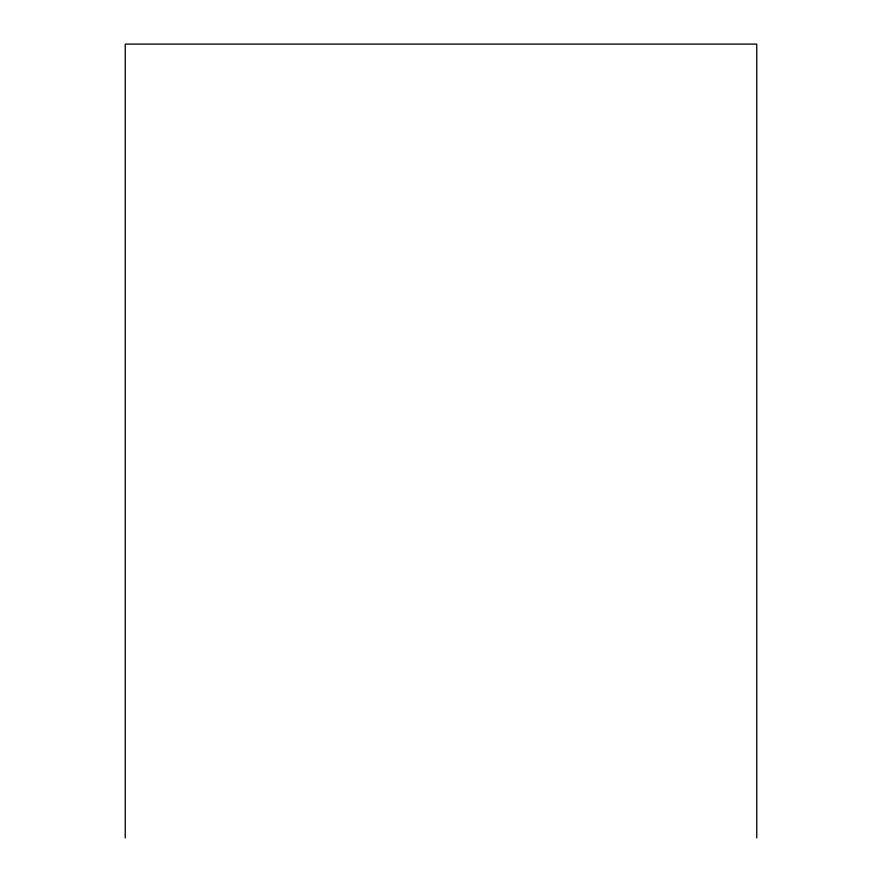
<?xml version="1.0" encoding="UTF-8"?>
<svg xmlns="http://www.w3.org/2000/svg" width="882" height="882" viewBox="0 0 882 882"><rect width="100%" height="100%" fill="white"/><g stroke="black" fill="none" stroke-linecap="round" stroke-linejoin="round"><path stroke-width="1.32" d="M756.756 837.9L756.756 44.1L125.244 44.1L125.244 837.9"/></g></svg>
